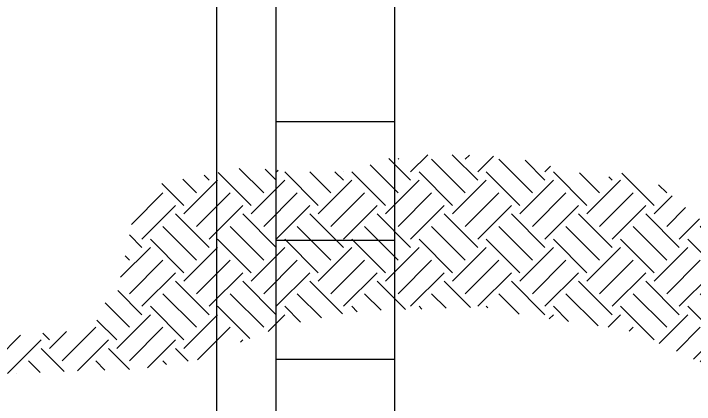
# Model space of a CAD drawing. Extents: x -24232 to 27340, y -23039 to 23489.
# Drawn here: x -11718 to -8851, y -11287 to -9643 of the extents above; entities that cross this region are included whole.
import ezdxf

# ---------------------------------------------------------------- set-up
doc = ezdxf.new("R2010")
doc.units = 0
doc.header["$LTSCALE"] = 10
for name, color, linetype in [('0-HATCH', 8, 'CONTINUOUS'), ('1', 1, 'CONTINUOUS'), ('2', 2, 'CONTINUOUS')]:
    doc.layers.add(name, color=color, linetype=linetype)

msp = doc.modelspace()

# ---------------------------------------------------------------- hatches: boundary and pattern name
at = {"layer": '0-HATCH'}
h = msp.add_hatch(dxfattribs=at)
h.set_pattern_fill('EARTH', color=256, scale=800, angle=45, style=0)
h.set_pattern_definition([(45, (-38613.3, 10904.23), (3e-14, 282.8427), [200, -200]), (45, (-38666.34, 10957.27), (3e-14, 282.8427), [200, -200]), (45, (-38719.38, 11010.3), (3e-14, 282.8427), [200, -200]), (135, (-38719.38, 11045.66), (-282.8427, 3e-14), [200, -200]), (135, (-38666.34, 11098.69), (-282.8427, 3e-14), [200, -200]), (135, (-38613.3, 11151.72), (-282.8427, 3e-14), [200, -200])])
h.paths.add_polyline_path([(-5188.4, -10051.6), (-5188.4, -9999.6), (-5301.5, -9999.6), (-5404.4, -9999.6), (-5507.2, -9999.6), (-5673.3, -9999.6), (-5815.8, -9999.6), (-5969.3, -9976), (-6298.8, -9976), (-6330, -9983.8), (-6409.1, -9991.7), (-6519.9, -9999.6), (-6646.5, -9999.6), (-6773.1, -9999.6), (-6868, -9991.7), (-7004.1, -9976), (-7620.5, -9976), (-7785.8, -9999.6), (-7944.3, -9976), (-7955.4, -9976), (-7955.4, -10493.4), (-7705.4, -10493.4), (-7705.4, -10743.4), (-7738.3, -10861.6), (-7762, -10940.6), (-7846.5, -11035.6), (-7863.7, -11029.8), (-7999.4, -11075.1), (-8278.2, -11030.8), (-8410.8, -11051.3), (-8616.5, -10964.4), (-8669, -10846.4), (-8700.5, -10769), (-8711.7, -10710.1), (-8804.5, -10583.3), (-8834.4, -10493.7), (-8910, -10445.6), (-8983.1, -10372.4), (-9118.3, -10303.5), (-9211.8, -10330.2), (-9295.8, -10322.2), (-9508.8, -10273), (-9629.1, -10245.2), (-9834.1, -10236.9), (-9985.2, -10236.9), (-10074.5, -10252.4), (-10171.5, -10252.4), (-10262.1, -10308), (-10515.3, -10308), (-10696.7, -10293.9), (-10766.5, -10293.9), (-11099.8, -10358.5), (-11203.6, -10430.8), (-11228.1, -10563.5), (-11287, -10846.4), (-11333.1, -10860.5), (-11361.4, -10927.7), (-11415.1, -10973.6), (-11463.7, -10978), (-11592.1, -10986.8), (-11833.2, -11010.9), (-11891.9, -11035.5), (-12026.1, -11027.6), (-12137.2, -11027.6), (-12200.5, -11003.9), (-12205.4, -10743.4), (-12205.4, -10493.4), (-11955.4, -10493.4), (-11955.4, -9976), (-12058.1, -10015.5), (-12129.3, -9999.6), (-12240, -9991.7), (-12326.4, -9976), (-12328.1, -9976), (-12398.3, -9983.8), (-12501.1, -10007.6), (-12619.8, -9999.6), (-12706.8, -9999.6), (-12770.1, -9999.6), (-12809.7, -9999.6), (-13014.3, -9976), (-13231.4, -9976), (-13308.1, -9999.6), (-13513.8, -9999.6), (-13616.7, -9991.7), (-13718.7, -9976), (-13894.3, -9976), (-13941, -9983.8), (-13996.4, -9999.6), (-14059.7, -9999.6), (-14138.8, -9999.6), (-14217.9, -9999.6), (-14281.2, -9999.6), (-14344.5, -9991.7), (-14407.3, -9976), (-14432.7, -9976), (-14432.7, -10335.1), (-14415.7, -10363.4), (-14344.5, -10450.4), (-14036, -10671.8), (-13490.1, -10877.4), (-13284.4, -10932.7), (-12928.3, -11122.5), (-12588.1, -11185.8), (-12437.8, -11233.2), (-11971, -11170), (-11456.8, -11146.2), (-11179.9, -11138.3), (-10997.9, -11106.7), (-10934.6, -11098.8), (-10839.7, -11051.3), (-10768.5, -11027.6), (-10586.5, -10956.5), (-10309.6, -10901.1), (-10230.5, -10893.2), (-9739.9, -10877.4), (-9581.7, -10909), (-9423.5, -10932.7), (-9146.6, -10972.3), (-9075.4, -10996), (-8798.5, -11122.5), (-8553.2, -11233.2), (-8292.1, -11241.1), (-8070.6, -11217.4), (-7880.7, -11185.8), (-7524.7, -11138.3), (-7200.3, -11083), (-6875.9, -11051.3), (-6638.6, -11003.9), (-6432.9, -10988.1), (-6298.4, -10940.6), (-6243, -10909), (-6013.5, -10806.2), (-5887, -10703.4), (-5823.7, -10592.7)])

# ---------------------------------------------------------------- linework, layer by layer
at = {"layer": '1'}
for p, q in [((-10112.2, -10096.2), (-10112.2, -9096.2)), ((-10112.2, -10096.2), (-10112.2, -9096.2)), ((-10612.2, -10096.2), (-10112.2, -10096.2)), ((-10112.2, -11796.2), (-10112.2, -10096.2)), ((-10612.2, -10596.2), (-10112.2, -10596.2)), ((-10612.2, -11096.2), (-10112.2, -11096.2))]:
    msp.add_line(p, q, dxfattribs=at)
at = {"layer": '2'}
for p, q in [((-10862.2, -11596.2), (-10862.2, -9596.2)), ((-10612.2, -11596.2), (-10612.2, -9596.2))]:
    msp.add_line(p, q, dxfattribs=at)

doc.saveas('drawing.dxf')
